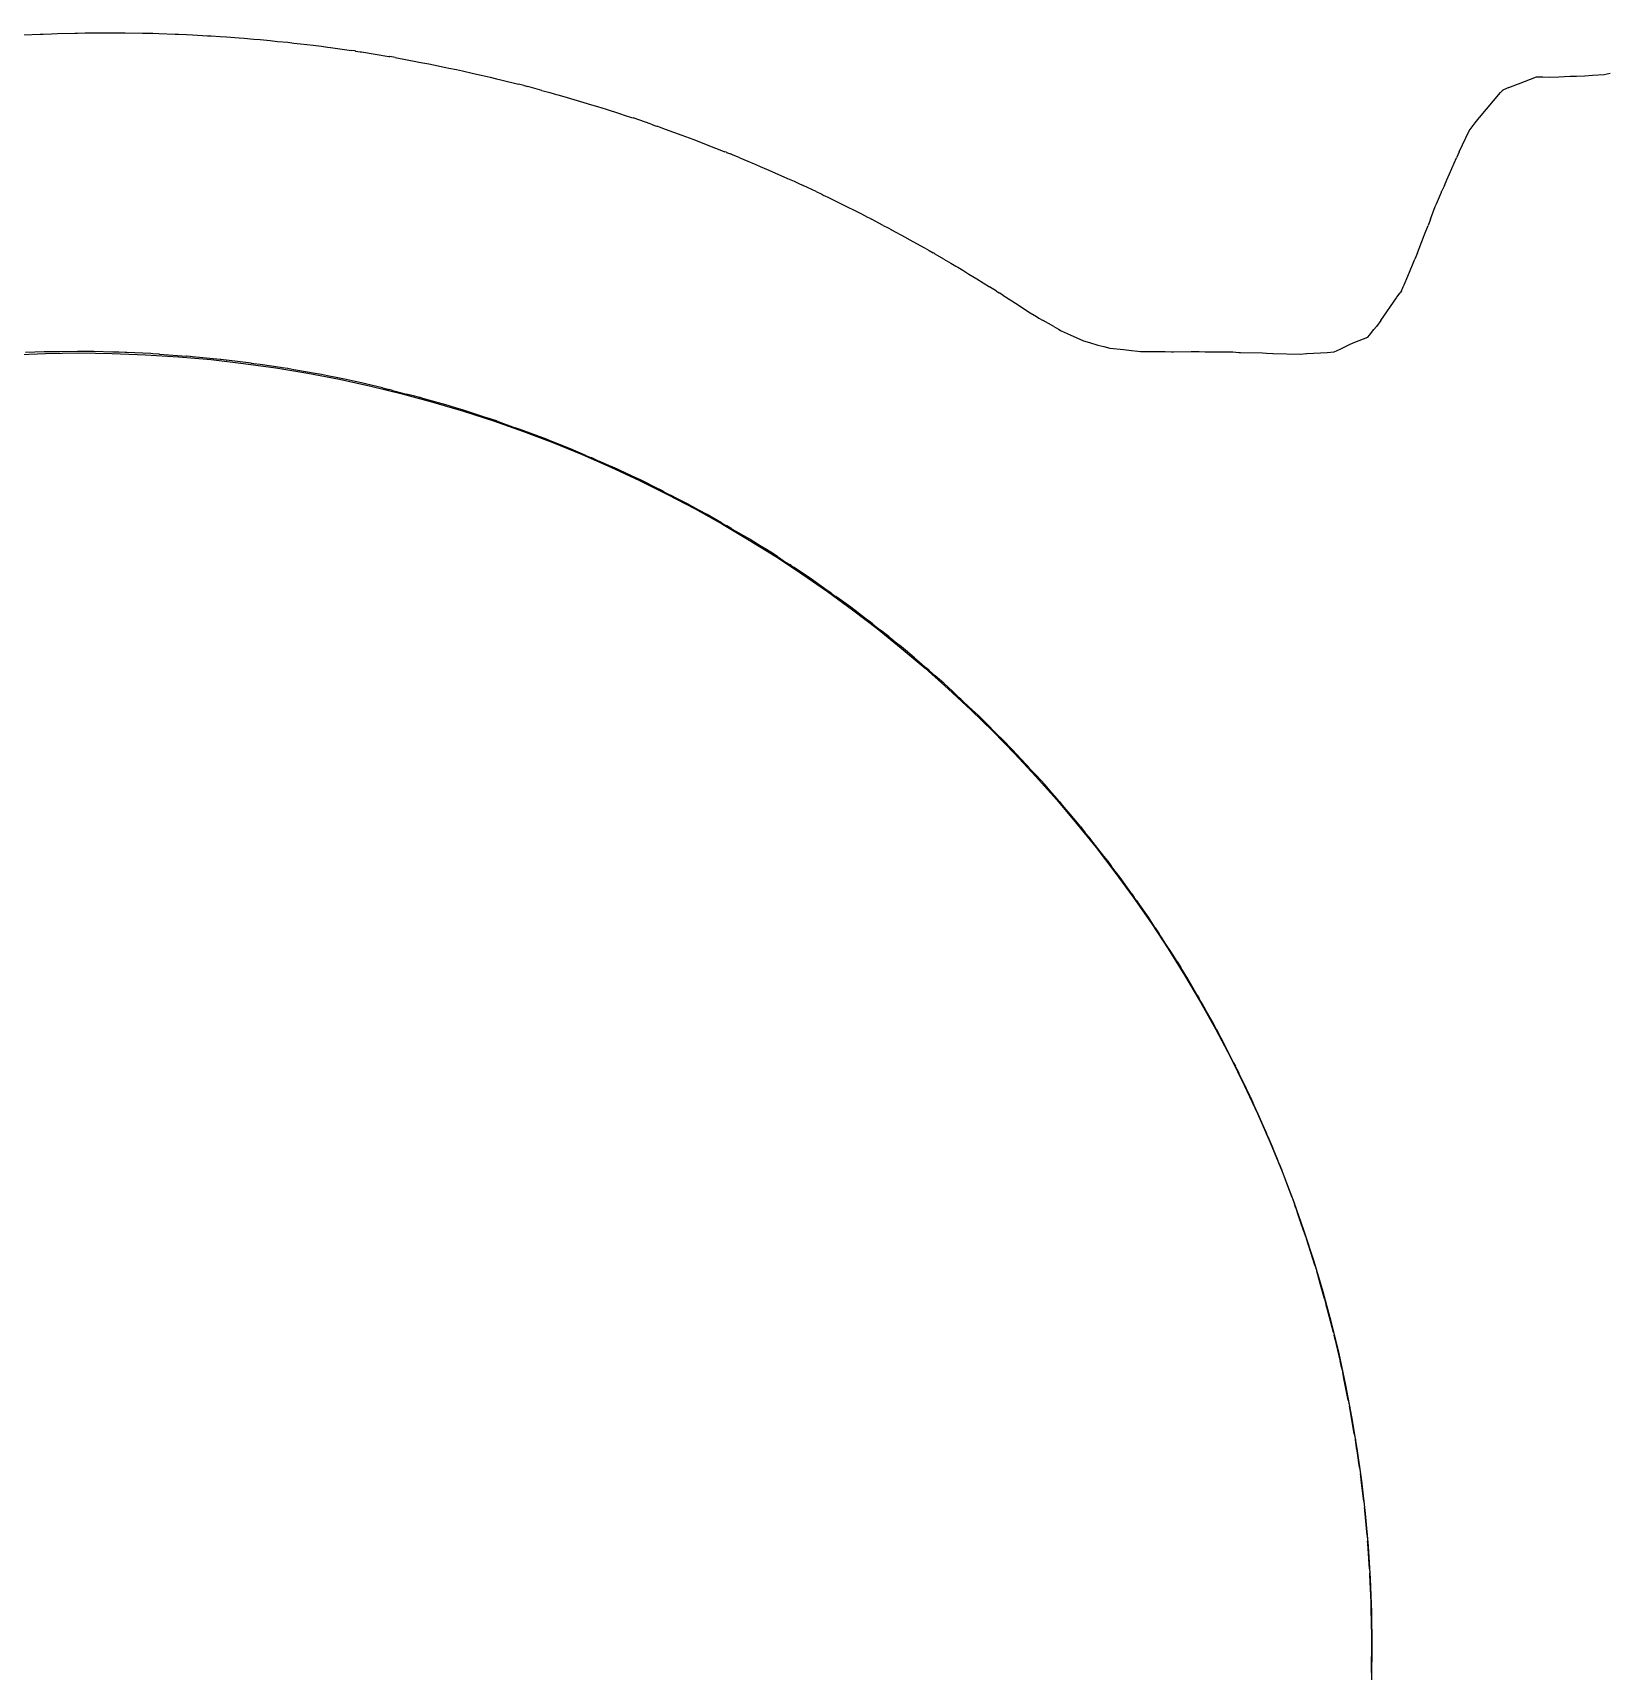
# Model space of a CAD drawing. Extents: x -31 to 210, y -65 to 38.
# Drawn here: x -15.93 to -0.8, y -0.25 to 15.53 of the extents above; entities that cross this region are included whole.
import ezdxf

# ---------------------------------------------------------------- set-up
doc = ezdxf.new("R2010")
doc.units = 0

msp = doc.modelspace()

# ---------------------------------------------------------------- linework, layer by layer
at = {"layer": 'MIDPLANE_Z0_OUTLINE'}
for p, q in [((-16.0141, 15.5135), (-15.8573, 15.5205)), ((-15.8573, 15.5205), (-15.8281, 15.5218)), ((-15.8281, 15.5218), (-15.7484, 15.5253)), ((-15.7484, 15.5253), (-15.6891, 15.5268)), ((-15.6891, 15.5268), (-15.5221, 15.5308)), ((-15.5221, 15.5308), (-15.4964, 15.5314)), ((-15.4964, 15.5314), (-15.4234, 15.5332)), ((-15.4234, 15.5332), (-15.3641, 15.5334)), ((-15.3641, 15.5334), (-15.1938, 15.5341)), ((-15.1938, 15.5341), (-15.1692, 15.5342)), ((-15.1692, 15.5342), (-15.0984, 15.5345)), ((-15.0984, 15.5345), (-15.0391, 15.5335)), ((-15.0391, 15.5335), (-14.8721, 15.5307)), ((-14.8721, 15.5307), (-14.846, 15.5303)), ((-14.846, 15.5303), (-14.7734, 15.5292)), ((-14.7734, 15.5292), (-14.7141, 15.527)), ((-14.7141, 15.527), (-14.5566, 15.5212)), ((-14.5566, 15.5212), (-14.5265, 15.5202)), ((-14.5265, 15.5202), (-14.4484, 15.5174)), ((-14.4484, 15.5174), (-14.3891, 15.514)), ((-14.3891, 15.514), (-14.247, 15.5059)), ((-14.247, 15.5059), (-14.2093, 15.5038)), ((-14.2093, 15.5038), (-14.1234, 15.499)), ((-14.1234, 15.499), (-14.0641, 15.4945)), ((-14.0641, 15.4945), (-13.9427, 15.4851)), ((-13.9427, 15.4851), (-13.8923, 15.4813)), ((-13.8923, 15.4813), (-13.7984, 15.4741)), ((-13.7984, 15.4741), (-13.7391, 15.4684)), ((-13.7391, 15.4684), (-13.6437, 15.4592)), ((-13.6437, 15.4592), (-13.5705, 15.452)), ((-13.5705, 15.452), (-13.4734, 15.4425)), ((-13.4734, 15.4425), (-13.4141, 15.4356)), ((-13.4141, 15.4356), (-13.3497, 15.4281)), ((-13.3497, 15.4281), (-13.23, 15.4139)), ((-13.23, 15.4139), (-13.1484, 15.4042)), ((-13.1484, 15.4042), (-13.0891, 15.3961)), ((-13.0891, 15.3961), (-13.0606, 15.3922)), ((-13.0606, 15.3922), (-12.8581, 15.3638)), ((-12.8234, 15.3589), (-12.8581, 15.3638)), ((-12.8234, 15.3589), (-12.8225, 15.3588)), ((-12.8225, 15.3588), (-12.7764, 15.3515)), ((-12.7764, 15.3515), (-12.7641, 15.3494)), ((-12.7641, 15.3494), (-12.4984, 15.3062)), ((-12.4984, 15.3062), (-12.4981, 15.3061)), ((-12.4981, 15.3061), (-12.497, 15.3059)), ((-12.497, 15.3059), (-12.4905, 15.3047)), ((-12.4905, 15.3047), (-12.4893, 15.3045)), ((-12.4391, 15.2951), (-12.4893, 15.3045)), ((-12.4391, 15.2951), (-12.2231, 15.2547)), ((-12.2231, 15.2547), (-12.212, 15.2527)), ((-12.212, 15.2527), (-12.1734, 15.2458)), ((-12.1734, 15.2458), (-12.1141, 15.2337)), ((-12.1141, 15.2337), (-11.9523, 15.2006)), ((-11.9523, 15.2006), (-11.9214, 15.1943)), ((-11.9214, 15.1943), (-11.8484, 15.1795)), ((-11.8484, 15.1795), (-11.7891, 15.1663)), ((-11.7891, 15.1663), (-11.6847, 15.1431)), ((-11.6847, 15.1431), (-11.6093, 15.1259)), ((-11.6093, 15.1259), (-11.5234, 15.1064)), ((-11.5234, 15.1064), (-11.4641, 15.0919)), ((-11.4641, 15.0919), (-11.4213, 15.0815)), ((-11.4213, 15.0815), (-11.2505, 15.0388)), ((-11.1984, 15.0257), (-11.2505, 15.0388)), ((-11.1984, 15.0257), (-11.1967, 15.0253)), ((-11.1967, 15.0253), (-11.1618, 15.016)), ((-11.1391, 15.0098), (-11.1618, 15.016)), ((-11.0277, 14.9795), (-11.1391, 15.0098)), ((-1.7141, 15.0069), (-1.7665, 14.9864)), ((-1.7141, 15.0069), (-1.633, 15.0388)), ((-1.633, 15.0388), (-1.6212, 15.0434)), ((-1.6212, 15.0434), (-1.4484, 15.1107)), ((-1.4484, 15.1107), (-1.3891, 15.1092)), ((-1.3891, 15.1092), (-1.3198, 15.1081)), ((-1.3198, 15.1081), (-1.2326, 15.1113)), ((-1.2326, 15.1113), (-1.1234, 15.1154)), ((-1.1234, 15.1154), (-1.0641, 15.1166)), ((-1.0641, 15.1166), (-0.9835, 15.1194)), ((-0.9835, 15.1194), (-0.9098, 15.1251)), ((-0.9098, 15.1251), (-0.7984, 15.1336)), ((-0.7984, 15.1336), (-0.7391, 15.1468)), ((-11.0277, 14.9795), (-10.949, 14.9578)), ((-10.949, 14.9578), (-10.9068, 14.9461)), ((-10.9068, 14.9461), (-10.8997, 14.9442)), ((-10.8997, 14.9442), (-10.8734, 14.9373)), ((-10.8734, 14.9373), (-10.8141, 14.9199)), ((-10.8141, 14.9199), (-10.6546, 14.8733)), ((-10.6546, 14.8733), (-10.6209, 14.8633)), ((-10.6209, 14.8633), (-10.5484, 14.8419)), ((-10.5484, 14.8419), (-10.4891, 14.8234)), ((-1.9977, 14.717), (-1.7947, 14.9582)), ((-1.7947, 14.9582), (-1.7773, 14.9795)), ((-1.7773, 14.9795), (-1.7734, 14.9841)), ((-1.7734, 14.9841), (-1.7665, 14.9864)), ((-10.4891, 14.8234), (-10.4056, 14.7973)), ((-10.4056, 14.7973), (-10.2775, 14.7562)), ((-10.2775, 14.7562), (-10.2234, 14.7389)), ((-10.2234, 14.7389), (-10.1641, 14.7191)), ((-10.1641, 14.7191), (-10.1601, 14.7178)), ((-10.1601, 14.7178), (-10.1484, 14.7138)), ((-9.9753, 14.6545), (-10.1484, 14.7138)), ((-2.0391, 14.6673), (-2.0004, 14.7138)), ((-2.0004, 14.7138), (-1.9977, 14.717)), ((-9.9753, 14.6545), (-9.932, 14.6394)), ((-9.932, 14.6394), (-9.9182, 14.6346)), ((-9.9182, 14.6346), (-9.9142, 14.6333)), ((-9.9142, 14.6333), (-9.8984, 14.628)), ((-9.8984, 14.628), (-9.8391, 14.6065)), ((-9.8391, 14.6065), (-9.6793, 14.5486)), ((-9.6793, 14.5486), (-9.6443, 14.5357)), ((-9.6443, 14.5357), (-9.5734, 14.5095)), ((-2.1922, 14.3888), (-2.0984, 14.5894)), ((-2.0984, 14.5894), (-2.0885, 14.6026)), ((-2.0885, 14.6026), (-2.0498, 14.6545)), ((-2.0498, 14.6545), (-2.0391, 14.6673)), ((-2.0391, 14.6673), (-2.0391, 14.6673)), ((-9.5734, 14.5095), (-9.5141, 14.4868)), ((-9.5141, 14.4868), (-9.4432, 14.4597)), ((-9.4432, 14.4597), (-9.263, 14.3888)), ((-9.2484, 14.383), (-9.263, 14.3888)), ((-9.2484, 14.383), (-9.2476, 14.3827)), ((-9.2476, 14.3827), (-9.2103, 14.3676)), ((-9.1891, 14.3587), (-9.2103, 14.3676)), ((-2.1922, 14.3888), (-2.2197, 14.3295)), ((-9.1189, 14.3295), (-9.1891, 14.3587)), ((-9.1189, 14.3295), (-9.0442, 14.2983)), ((-9.0442, 14.2983), (-8.981, 14.2719)), ((-8.981, 14.2719), (-8.9669, 14.266)), ((-8.9669, 14.266), (-8.9234, 14.2478)), ((-8.9234, 14.2478), (-8.8641, 14.2218)), ((-8.8641, 14.2218), (-8.7541, 14.1738)), ((-2.2849, 14.1771), (-2.2197, 14.3295)), ((-8.7541, 14.1738), (-8.6612, 14.1321)), ((-8.6612, 14.1321), (-8.5984, 14.1039)), ((-8.5984, 14.1039), (-8.5391, 14.0766)), ((-8.5391, 14.0766), (-8.5303, 14.0726)), ((-8.5303, 14.0726), (-8.5116, 14.0638)), ((-8.3859, 14.0045), (-8.5116, 14.0638)), ((-2.3352, 14.0638), (-2.3623, 14.0045)), ((-2.3352, 14.0638), (-2.3105, 14.1173)), ((-2.3105, 14.1173), (-2.2849, 14.1771)), ((-8.3859, 14.0045), (-8.3309, 13.9784)), ((-8.3309, 13.9784), (-8.3096, 13.9683)), ((-8.3096, 13.9683), (-8.3016, 13.9646)), ((-8.3016, 13.9646), (-8.2734, 13.9512)), ((-8.2734, 13.9512), (-8.2141, 13.922)), ((-8.2141, 13.922), (-8.0913, 13.8616)), ((-2.4116, 13.888), (-2.3641, 14.0004)), ((-2.3641, 14.0004), (-2.3623, 14.0045)), ((-8.0913, 13.8616), (-8.0141, 13.8225)), ((-8.0141, 13.8225), (-7.9484, 13.7893)), ((-7.9484, 13.7893), (-7.8891, 13.7588)), ((-7.8891, 13.7588), (-7.8759, 13.752)), ((-7.8759, 13.752), (-7.8509, 13.7388)), ((-7.7389, 13.6795), (-7.8509, 13.7388)), ((-2.4694, 13.7388), (-2.4918, 13.6795)), ((-2.4694, 13.7388), (-2.4234, 13.8601)), ((-2.4234, 13.8601), (-2.4116, 13.888)), ((-7.7389, 13.6795), (-7.6848, 13.6508)), ((-7.6848, 13.6508), (-7.6634, 13.6394)), ((-7.6634, 13.6394), (-7.6544, 13.6346)), ((-7.6544, 13.6346), (-7.6234, 13.6181)), ((-7.6234, 13.6181), (-7.5641, 13.5855)), ((-7.5641, 13.5855), (-7.4532, 13.5246)), ((-2.5372, 13.5656), (-2.5273, 13.5905)), ((-2.5273, 13.5905), (-2.4918, 13.6795)), ((-7.4532, 13.5246), (-7.3422, 13.462)), ((-7.3422, 13.462), (-7.2984, 13.4372)), ((-7.2984, 13.4372), (-7.2573, 13.4138)), ((-2.5959, 13.4138), (-2.5372, 13.5656)), ((-7.2457, 13.4071), (-7.2573, 13.4138)), ((-7.2391, 13.4033), (-7.2457, 13.4071)), ((-7.1559, 13.3545), (-7.2391, 13.4033)), ((-7.1559, 13.3545), (-7.0888, 13.3151)), ((-7.0888, 13.3151), (-7.0408, 13.287)), ((-7.0408, 13.287), (-7.0224, 13.276)), ((-7.0224, 13.276), (-6.9734, 13.2466)), ((-2.6891, 13.189), (-2.6188, 13.3545)), ((-2.5959, 13.4138), (-2.6188, 13.3545)), ((-6.9734, 13.2466), (-6.9141, 13.2106)), ((-6.9141, 13.2106), (-6.8383, 13.1645)), ((-6.8383, 13.1645), (-6.7171, 13.0888)), ((-2.7319, 13.0888), (-2.7241, 13.1069)), ((-2.7241, 13.1069), (-2.6891, 13.189)), ((-6.6484, 13.0459), (-6.7171, 13.0888)), ((-6.6484, 13.0459), (-6.647, 13.045)), ((-6.647, 13.045), (-6.6383, 13.0395)), ((-6.6383, 13.0395), (-6.6243, 13.0306)), ((-6.6243, 13.0306), (-6.6225, 13.0295)), ((-6.5891, 13.0081), (-6.6225, 13.0295)), ((-6.5891, 13.0081), (-6.4401, 12.9127)), ((-2.9484, 12.7638), (-2.7965, 12.9813)), ((-2.7965, 12.9813), (-2.7922, 12.9871)), ((-2.7922, 12.9871), (-2.7604, 13.0295)), ((-2.7494, 13.0484), (-2.7604, 13.0295)), ((-2.7484, 13.0501), (-2.7494, 13.0484)), ((-2.7484, 13.0501), (-2.7319, 13.0888)), ((-6.4401, 12.9127), (-6.3882, 12.8793)), ((-6.3882, 12.8793), (-6.3234, 12.8377)), ((-6.3234, 12.8377), (-6.2641, 12.8011)), ((-6.2641, 12.8011), (-6.241, 12.7869)), ((-6.241, 12.7869), (-6.2001, 12.7638)), ((-6.0952, 12.7045), (-6.2001, 12.7638)), ((-6.0952, 12.7045), (-6.0501, 12.678)), ((-6.0501, 12.678), (-6.0342, 12.6687)), ((-6.0342, 12.6687), (-6.0263, 12.6645)), ((-6.0263, 12.6645), (-5.9984, 12.6498)), ((-5.9984, 12.6498), (-5.9391, 12.6244)), ((-3.0575, 12.6222), (-3.0141, 12.6748)), ((-3.0141, 12.6748), (-2.9897, 12.7045)), ((-2.9484, 12.7638), (-2.9897, 12.7045)), ((-5.9391, 12.6244), (-5.8093, 12.5686)), ((-5.8093, 12.5686), (-5.7541, 12.551)), ((-5.7541, 12.551), (-5.6734, 12.5254)), ((-5.6734, 12.5254), (-5.6141, 12.5112)), ((-5.6141, 12.5112), (-5.5556, 12.4973)), ((-5.5556, 12.4973), (-5.4259, 12.4828)), ((-5.4259, 12.4828), (-5.3484, 12.4742)), ((-5.3484, 12.4742), (-5.2891, 12.4678)), ((-3.3984, 12.4597), (-3.3391, 12.488)), ((-3.3391, 12.488), (-3.244, 12.5339)), ((-3.244, 12.5339), (-3.1973, 12.5528)), ((-3.1973, 12.5528), (-3.0734, 12.6031)), ((-3.0734, 12.6031), (-3.0575, 12.6222)), ((-15.8196, 12.4596), (-15.9997, 12.4532)), ((-15.7484, 12.4621), (-15.8196, 12.4596)), ((-15.6891, 12.4624), (-15.7484, 12.4621)), ((-15.6653, 12.4626), (-15.6891, 12.4624)), ((-15.497, 12.4639), (-15.6653, 12.4626)), ((-15.4234, 12.4645), (-15.497, 12.4639)), ((-15.3641, 12.4634), (-15.4234, 12.4645)), ((-15.3399, 12.463), (-15.3641, 12.4634)), ((-15.1584, 12.4594), (-15.3399, 12.463)), ((-15.0984, 12.4583), (-15.1584, 12.4594)), ((-15.0391, 12.4557), (-15.0984, 12.4583)), ((-15.0229, 12.455), (-15.0391, 12.4557)), ((-14.7911, 12.4441), (-15.0229, 12.455)), ((-14.7734, 12.4433), (-14.7911, 12.4441)), ((-14.7141, 12.4392), (-14.7734, 12.4433)), ((-14.7136, 12.4392), (-14.7141, 12.4392)), ((-14.7079, 12.4388), (-14.7136, 12.4392)), ((-14.7079, 12.4388), (-14.4484, 12.4195)), ((-14.4458, 12.4193), (-14.4484, 12.4195)), ((-14.4117, 12.4161), (-14.4458, 12.4193)), ((-14.3891, 12.4138), (-14.4117, 12.4161)), ((-14.1234, 12.3868), (-14.3891, 12.4138)), ((-14.1221, 12.3867), (-14.1234, 12.3868)), ((-14.1168, 12.3861), (-14.1221, 12.3867)), ((-14.0661, 12.3795), (-14.1168, 12.3861)), ((-14.0657, 12.3795), (-14.0661, 12.3795)), ((-14.0657, 12.3795), (-14.0641, 12.3793)), ((-13.827, 12.3509), (-14.0641, 12.3793)), ((-13.8214, 12.3502), (-13.827, 12.3509)), ((-13.7984, 12.3471), (-13.8214, 12.3502)), ((-13.7391, 12.3386), (-13.7984, 12.3471)), ((-13.5428, 12.3101), (-13.7391, 12.3386)), ((-5.2891, 12.4678), (-5.2629, 12.465)), ((-5.2629, 12.465), (-5.0969, 12.465)), ((-5.0969, 12.465), (-5.0234, 12.4651)), ((-5.0234, 12.4651), (-4.9641, 12.4615)), ((-4.9641, 12.4615), (-4.9426, 12.4602)), ((-4.9426, 12.4602), (-4.7737, 12.4637)), ((-4.7737, 12.4637), (-4.6984, 12.4652)), ((-4.6984, 12.4652), (-4.6391, 12.4615)), ((-4.6391, 12.4615), (-4.6177, 12.4602)), ((-4.6177, 12.4602), (-4.4392, 12.4606)), ((-4.4392, 12.4606), (-4.3734, 12.4607)), ((-4.3734, 12.4607), (-4.3141, 12.4558)), ((-4.3141, 12.4558), (-4.2984, 12.4545)), ((-4.2984, 12.4545), (-4.087, 12.4504)), ((-4.087, 12.4504), (-4.0484, 12.4497)), ((-4.0484, 12.4497), (-3.9891, 12.4454)), ((-3.9891, 12.4454), (-3.9829, 12.4449)), ((-3.9829, 12.4449), (-3.7249, 12.4392)), ((-3.7249, 12.4392), (-3.7234, 12.4391)), ((-3.7234, 12.4391), (-3.6641, 12.4436)), ((-3.6641, 12.4436), (-3.6588, 12.444)), ((-3.6588, 12.444), (-3.466, 12.4557)), ((-3.466, 12.4557), (-3.3984, 12.4597)), ((-13.5262, 12.3075), (-13.5428, 12.3101)), ((-13.4734, 12.2991), (-13.5262, 12.3075)), ((-13.4141, 12.289), (-13.4734, 12.2991)), ((-13.2644, 12.2635), (-13.4141, 12.289)), ((-13.228, 12.2567), (-13.2644, 12.2635)), ((-13.1484, 12.2418), (-13.228, 12.2567)), ((-13.0891, 12.2303), (-13.1484, 12.2418)), ((-12.9916, 12.2112), (-13.0891, 12.2303)), ((-12.9093, 12.1935), (-12.9916, 12.2112)), ((-12.8234, 12.1751), (-12.9093, 12.1935)), ((-12.7641, 12.162), (-12.8234, 12.1751)), ((-12.7245, 12.1533), (-12.7641, 12.162)), ((-12.5621, 12.1138), (-12.7245, 12.1533)), ((-12.5621, 12.1138), (-12.4984, 12.0983)), ((-12.4964, 12.0978), (-12.4984, 12.0983)), ((-12.4632, 12.0897), (-12.4964, 12.0978)), ((-12.4632, 12.0897), (-12.4391, 12.0831)), ((-12.4391, 12.0831), (-12.3342, 12.0545)), ((-12.2509, 12.0334), (-12.3342, 12.0545)), ((-12.2058, 12.0221), (-12.2509, 12.0334)), ((-12.1992, 12.0202), (-12.2058, 12.0221)), ((-12.1734, 12.013), (-12.1992, 12.0202)), ((-12.1141, 11.9965), (-12.1734, 12.013)), ((-11.9517, 11.9512), (-12.1141, 11.9965)), ((-11.9198, 11.9413), (-11.9517, 11.9512)), ((-11.8484, 11.9194), (-11.9198, 11.9413)), ((-11.7891, 11.9014), (-11.8484, 11.9194)), ((-11.7028, 11.8751), (-11.7891, 11.9014)), ((-11.5784, 11.8333), (-11.7028, 11.8751)), ((-11.5234, 11.8148), (-11.5784, 11.8333)), ((-11.4641, 11.7953), (-11.5234, 11.8148)), ((-11.4591, 11.7937), (-11.4641, 11.7953)), ((-11.4457, 11.7888), (-11.4591, 11.7937)), ((-11.4457, 11.7888), (-11.2839, 11.7295)), ((-11.2351, 11.7129), (-11.2839, 11.7295)), ((-11.22, 11.7078), (-11.2351, 11.7129)), ((-11.2159, 11.7063), (-11.22, 11.7078)), ((-11.1984, 11.6997), (-11.2159, 11.7063)), ((-11.1391, 11.678), (-11.1984, 11.6997)), ((-10.9824, 11.6205), (-11.1391, 11.678)), ((-10.9451, 11.6054), (-10.9824, 11.6205)), ((-10.8734, 11.5763), (-10.9451, 11.6054)), ((-10.8141, 11.5531), (-10.8734, 11.5763)), ((-10.75, 11.5279), (-10.8141, 11.5531)), ((-10.6024, 11.4638), (-10.75, 11.5279)), ((-10.6024, 11.4638), (-10.5484, 11.4403)), ((-10.5462, 11.4394), (-10.5484, 11.4403)), ((-10.5231, 11.4298), (-10.5462, 11.4394)), ((-10.5231, 11.4298), (-10.4891, 11.4139)), ((-10.4891, 11.4139), (-10.469, 11.4045)), ((-10.4249, 11.3855), (-10.469, 11.4045)), ((-10.2974, 11.3305), (-10.4249, 11.3855)), ((-10.2773, 11.3209), (-10.2974, 11.3305)), ((-10.2234, 11.295), (-10.2773, 11.3209)), ((-10.1641, 11.2678), (-10.2234, 11.295)), ((-10.0757, 11.2272), (-10.1641, 11.2678)), ((-9.9015, 11.1388), (-10.0757, 11.2272)), ((-9.9015, 11.1388), (-9.8984, 11.1372)), ((-9.8981, 11.1371), (-9.8984, 11.1372)), ((-9.8594, 11.1184), (-9.8981, 11.1371)), ((-9.8594, 11.1184), (-9.8391, 11.1074)), ((-9.8391, 11.1074), (-9.7876, 11.0795)), ((-9.7205, 11.0459), (-9.7876, 11.0795)), ((-9.6448, 11.0081), (-9.7205, 11.0459)), ((-9.6253, 10.9972), (-9.6448, 11.0081)), ((-9.5734, 10.9683), (-9.6253, 10.9972)), ((-9.5141, 10.937), (-9.5734, 10.9683)), ((-9.4335, 10.8943), (-9.5141, 10.937)), ((-9.2959, 10.8138), (-9.4335, 10.8943)), ((-9.2959, 10.8138), (-9.2484, 10.7859)), ((-9.2463, 10.7848), (-9.2484, 10.7859)), ((-9.2281, 10.7748), (-9.2463, 10.7848)), ((-9.1963, 10.755), (-9.2281, 10.7748)), ((-9.1955, 10.7545), (-9.1963, 10.755)), ((-9.1955, 10.7545), (-9.1891, 10.7508)), ((-9.0226, 10.6553), (-9.1891, 10.7508)), ((-8.9867, 10.6324), (-9.0226, 10.6553)), ((-8.9234, 10.592), (-8.9867, 10.6324)), ((-8.8641, 10.5564), (-8.9234, 10.592)), ((-8.8219, 10.5309), (-8.8641, 10.5564)), ((-8.7588, 10.4888), (-8.8219, 10.5309)), ((-8.7588, 10.4888), (-8.6703, 10.4295)), ((-8.6359, 10.4082), (-8.6703, 10.4295)), ((-8.6259, 10.402), (-8.6359, 10.4082)), ((-8.6202, 10.3981), (-8.6259, 10.402)), ((-8.5984, 10.3829), (-8.6202, 10.3981)), ((-8.5391, 10.3443), (-8.5984, 10.3829)), ((-8.4299, 10.2729), (-8.5391, 10.3443)), ((-8.2788, 10.1638), (-8.4299, 10.2729)), ((-8.2788, 10.1638), (-8.2734, 10.1598)), ((-8.2729, 10.1595), (-8.2734, 10.1598)), ((-8.2404, 10.1375), (-8.2729, 10.1595)), ((-8.2404, 10.1375), (-8.2141, 10.1175)), ((-8.2141, 10.1175), (-8.197, 10.1045)), ((-8.164, 10.0812), (-8.197, 10.1045)), ((-8.0511, 10.0018), (-8.164, 10.0812)), ((-8.0085, 9.9685), (-8.0511, 10.0018)), ((-7.9484, 9.9214), (-8.0085, 9.9685)), ((-7.8891, 9.878), (-7.9484, 9.9214)), ((-7.8665, 9.8614), (-7.8891, 9.878)), ((-7.8388, 9.8388), (-7.8665, 9.8614)), ((-7.8388, 9.8388), (-7.7663, 9.7795)), ((-7.711, 9.7376), (-7.7663, 9.7795)), ((-7.685, 9.7179), (-7.711, 9.7376)), ((-7.6679, 9.7035), (-7.685, 9.7179)), ((-7.6234, 9.6657), (-7.6679, 9.7035)), ((-7.5641, 9.6188), (-7.6234, 9.6657)), ((-7.5056, 9.5723), (-7.5641, 9.6188)), ((-7.4389, 9.5138), (-7.5056, 9.5723)), ((-7.4389, 9.5138), (-7.3715, 9.4545)), ((-7.3404, 9.4291), (-7.3715, 9.4545)), ((-7.3312, 9.4217), (-7.3404, 9.4291)), ((-7.324, 9.4151), (-7.3312, 9.4217)), ((-7.2984, 9.3916), (-7.324, 9.4151)), ((-7.2391, 9.341), (-7.2984, 9.3916)), ((-7.1571, 9.2708), (-7.2391, 9.341)), ((-7.0703, 9.1888), (-7.1571, 9.2708)), ((-7.0703, 9.1888), (-7.0077, 9.1295)), ((-6.9929, 9.1165), (-7.0077, 9.1295)), ((-6.9894, 9.1135), (-6.9929, 9.1165)), ((-6.9864, 9.1105), (-6.9894, 9.1135)), ((-6.9734, 9.0976), (-6.9864, 9.1105)), ((-6.9141, 9.0431), (-6.9734, 9.0976)), ((-6.8207, 8.9571), (-6.9141, 9.0431)), ((-6.7289, 8.8638), (-6.8207, 8.9571)), ((-6.7289, 8.8638), (-6.6707, 8.8045)), ((-6.6613, 8.7955), (-6.6707, 8.8045)), ((-6.6592, 8.7936), (-6.6613, 8.7955)), ((-6.6573, 8.7916), (-6.6592, 8.7936)), ((-6.6484, 8.7821), (-6.6573, 8.7916)), ((-6.5891, 8.7234), (-6.6484, 8.7821)), ((-6.4963, 8.6315), (-6.5891, 8.7234)), ((-6.4115, 8.5388), (-6.4963, 8.6315)), ((-6.4115, 8.5388), (-6.3574, 8.4795)), ((-6.3438, 8.4656), (-6.3574, 8.4795)), ((-6.3406, 8.4623), (-6.3438, 8.4656)), ((-6.3372, 8.4585), (-6.3406, 8.4623)), ((-6.3234, 8.4425), (-6.3372, 8.4585)), ((-6.2641, 8.3795), (-6.3234, 8.4425)), ((-6.1839, 8.2939), (-6.2641, 8.3795)), ((-6.1158, 8.2138), (-6.1839, 8.2939)), ((-6.1158, 8.2138), (-6.0656, 8.1545)), ((-6.0407, 8.1271), (-6.0656, 8.1545)), ((-6.0336, 8.1193), (-6.0407, 8.1271)), ((-6.0253, 8.1091), (-6.0336, 8.1193)), ((-5.9984, 8.0758), (-6.0253, 8.1091)), ((-5.9391, 8.0078), (-5.9984, 8.0758)), ((-5.8837, 7.9441), (-5.9391, 8.0078)), ((-5.84, 7.8888), (-5.8837, 7.9441)), ((-5.84, 7.8888), (-5.7934, 7.8295)), ((-5.7542, 7.7828), (-5.7934, 7.8295)), ((-5.7386, 7.7642), (-5.7542, 7.7828)), ((-5.7166, 7.7349), (-5.7386, 7.7642)), ((-5.6734, 7.6775), (-5.7166, 7.7349)), ((-5.6141, 7.6042), (-5.6734, 7.6775)), ((-5.596, 7.5818), (-5.6141, 7.6042)), ((-5.5828, 7.5638), (-5.596, 7.5818)), ((-5.5828, 7.5638), (-5.5396, 7.5045)), ((-5.4928, 7.4441), (-5.5396, 7.5045)), ((-5.4561, 7.3967), (-5.4928, 7.4441)), ((-5.355, 7.252), (-5.4561, 7.3967)), ((-5.3484, 7.2426), (-5.355, 7.252)), ((-5.3455, 7.2388), (-5.3484, 7.2426)), ((-5.3455, 7.2388), (-5.3213, 7.2066)), ((-5.304, 7.1809), (-5.3213, 7.2066)), ((-5.3031, 7.1795), (-5.304, 7.1809)), ((-5.3031, 7.1795), (-5.2891, 7.16)), ((-5.1864, 7.0164), (-5.2891, 7.16)), ((-5.1198, 6.9138), (-5.1864, 7.0164)), ((-5.1198, 6.9138), (-5.0814, 6.8545)), ((-5.0628, 6.8275), (-5.0814, 6.8545)), ((-5.0578, 6.8201), (-5.0628, 6.8275)), ((-5.0493, 6.8064), (-5.0578, 6.8201)), ((-5.0234, 6.7641), (-5.0493, 6.8064)), ((-4.9641, 6.6744), (-5.0234, 6.7641)), ((-4.9301, 6.6228), (-4.9641, 6.6744)), ((-4.9096, 6.5888), (-4.9301, 6.6228)), ((-4.9096, 6.5888), (-4.8742, 6.5295)), ((-4.833, 6.4641), (-4.8742, 6.5295)), ((-4.8062, 6.4216), (-4.833, 6.4641)), ((-4.7163, 6.2638), (-4.8062, 6.4216)), ((-4.7163, 6.2638), (-4.6984, 6.2323)), ((-4.6971, 6.2302), (-4.6984, 6.2323)), ((-4.6879, 6.215), (-4.6971, 6.2302)), ((-4.683, 6.2061), (-4.6879, 6.215)), ((-4.6821, 6.2045), (-4.683, 6.2061)), ((-4.6821, 6.2045), (-4.6391, 6.1298)), ((-4.5693, 6.0085), (-4.6391, 6.1298)), ((-4.5327, 5.9388), (-4.5693, 6.0085)), ((-4.5327, 5.9388), (-4.5015, 5.8795)), ((-4.4697, 5.8214), (-4.5015, 5.8795)), ((-4.4562, 5.7967), (-4.4697, 5.8214)), ((-4.3908, 5.6647), (-4.4562, 5.7967)), ((-4.3734, 5.6294), (-4.3908, 5.6647)), ((-4.3652, 5.6138), (-4.3734, 5.6294)), ((-4.3652, 5.6138), (-4.3477, 5.5801)), ((-4.3363, 5.5565), (-4.3477, 5.5801)), ((-4.3354, 5.5545), (-4.3363, 5.5565)), ((-4.3354, 5.5545), (-4.3141, 5.5114)), ((-4.2404, 5.3624), (-4.3141, 5.5114)), ((-4.2067, 5.2888), (-4.2404, 5.3624)), ((-4.2067, 5.2888), (-4.1797, 5.2295)), ((-4.1504, 5.1673), (-4.1797, 5.2295)), ((-4.1377, 5.1402), (-4.1504, 5.1673)), ((-4.0623, 4.9638), (-4.1377, 5.1402)), ((-4.0623, 4.9638), (-4.0484, 4.9312)), ((-4.0474, 4.929), (-4.0484, 4.9312)), ((-4.0401, 4.9127), (-4.0474, 4.929)), ((-4.0372, 4.9059), (-4.0401, 4.9127)), ((-4.0366, 4.9045), (-4.0372, 4.9059)), ((-4.0366, 4.9045), (-3.9891, 4.7919)), ((-3.9436, 4.6843), (-3.9891, 4.7919)), ((-3.9256, 4.6388), (-3.9436, 4.6843)), ((-3.9256, 4.6388), (-3.9022, 4.5795)), ((-3.872, 4.5032), (-3.9022, 4.5795)), ((-3.8514, 4.4514), (-3.872, 4.5032)), ((-3.8012, 4.3138), (-3.8514, 4.4514)), ((-3.8012, 4.3138), (-3.7796, 4.2545)), ((-3.7678, 4.2223), (-3.7796, 4.2545)), ((-3.7645, 4.2133), (-3.7678, 4.2223)), ((-3.7495, 4.1684), (-3.7645, 4.2133)), ((-3.7234, 4.0901), (-3.7495, 4.1684)), ((-3.6878, 3.9888), (-3.7234, 4.0901)), ((-3.6878, 3.9888), (-3.6816, 3.9712)), ((-3.6679, 3.9301), (-3.6816, 3.9712)), ((-3.6677, 3.9295), (-3.6679, 3.9301)), ((-3.6677, 3.9295), (-3.6641, 3.9183)), ((-3.6021, 3.7257), (-3.6641, 3.9183)), ((-3.5831, 3.6638), (-3.6021, 3.7257)), ((-3.5831, 3.6638), (-3.5649, 3.6045)), ((-3.5414, 3.5235), (-3.5649, 3.6045)), ((-3.5274, 3.4754), (-3.5414, 3.5235)), ((-3.4892, 3.3388), (-3.5274, 3.4754)), ((-3.4892, 3.3388), (-3.4726, 3.2795)), ((-3.4609, 3.2344), (-3.4726, 3.2795)), ((-3.4573, 3.2206), (-3.4609, 3.2344)), ((-3.4048, 3.0138), (-3.4573, 3.2206)), ((-3.4048, 3.0138), (-3.3984, 2.9884)), ((-3.3977, 2.9858), (-3.3984, 2.9884)), ((-3.3914, 2.9614), (-3.3977, 2.9858)), ((-3.39, 2.9557), (-3.3914, 2.9614)), ((-3.3897, 2.9545), (-3.39, 2.9557)), ((-3.3897, 2.9545), (-3.3391, 2.7355)), ((-3.3303, 2.6976), (-3.3391, 2.7355)), ((-3.3283, 2.6888), (-3.3303, 2.6976)), ((-3.3283, 2.6888), (-3.315, 2.6295)), ((-3.3032, 2.5714), (-3.315, 2.6295)), ((-3.274, 2.4288), (-3.3032, 2.5714)), ((-3.2611, 2.3638), (-3.274, 2.4288)), ((-3.2611, 2.3638), (-3.2494, 2.3045)), ((-3.2334, 2.2143), (-3.2494, 2.3045)), ((-3.2228, 2.155), (-3.2334, 2.2143)), ((-3.2028, 2.0388), (-3.2228, 2.155)), ((-3.2028, 2.0388), (-3.1926, 1.9795)), ((-3.1815, 1.9055), (-3.1926, 1.9795)), ((-3.177, 1.8758), (-3.1815, 1.9055)), ((-3.1533, 1.7138), (-3.177, 1.8758)), ((-3.1533, 1.7138), (-3.1447, 1.6545)), ((-3.1386, 1.6057), (-3.1447, 1.6545)), ((-3.1368, 1.591), (-3.1386, 1.6057)), ((-3.1125, 1.3888), (-3.1368, 1.591)), ((-3.1125, 1.3888), (-3.1054, 1.3295)), ((-3.1032, 1.306), (-3.1054, 1.3295)), ((-3.1026, 1.3003), (-3.1032, 1.306)), ((-3.0804, 1.0638), (-3.1026, 1.3003)), ((-3.0804, 1.0638), (-3.0748, 1.0045)), ((-3.0747, 1.0032), (-3.0748, 1.0045)), ((-3.0747, 1.0031), (-3.0747, 1.0032)), ((-3.0746, 1.0013), (-3.0747, 1.0031)), ((-3.0734, 0.9832), (-3.0746, 1.0013)), ((-3.0568, 0.7388), (-3.0734, 0.9832)), ((-3.0568, 0.7388), (-3.0541, 0.6988)), ((-3.053, 0.682), (-3.0541, 0.6988)), ((-3.0528, 0.6795), (-3.053, 0.682)), ((-3.0417, 0.4138), (-3.0528, 0.6795)), ((-3.0406, 0.3872), (-3.0417, 0.4138)), ((-3.0394, 0.3574), (-3.0406, 0.3872)), ((-3.0393, 0.3545), (-3.0394, 0.3574)), ((-3.0352, 0.0888), (-3.0393, 0.3545)), ((-3.0371, -0.2362), (-3.0343, 0.0295)), ((-3.0349, 0.068), (-3.0352, 0.0888)), ((-3.0343, 0.0323), (-3.0349, 0.068)), ((-3.0343, 0.0295), (-3.0343, 0.0323)), ((-3.0374, -0.2595), (-3.0371, -0.2362))]:
    msp.add_line(p, q, dxfattribs=at)
at = {"layer": 'RING_BORE'}
msp.add_circle((-15.4845, 0), 12.45, dxfattribs=at)

doc.saveas('drawing.dxf')
